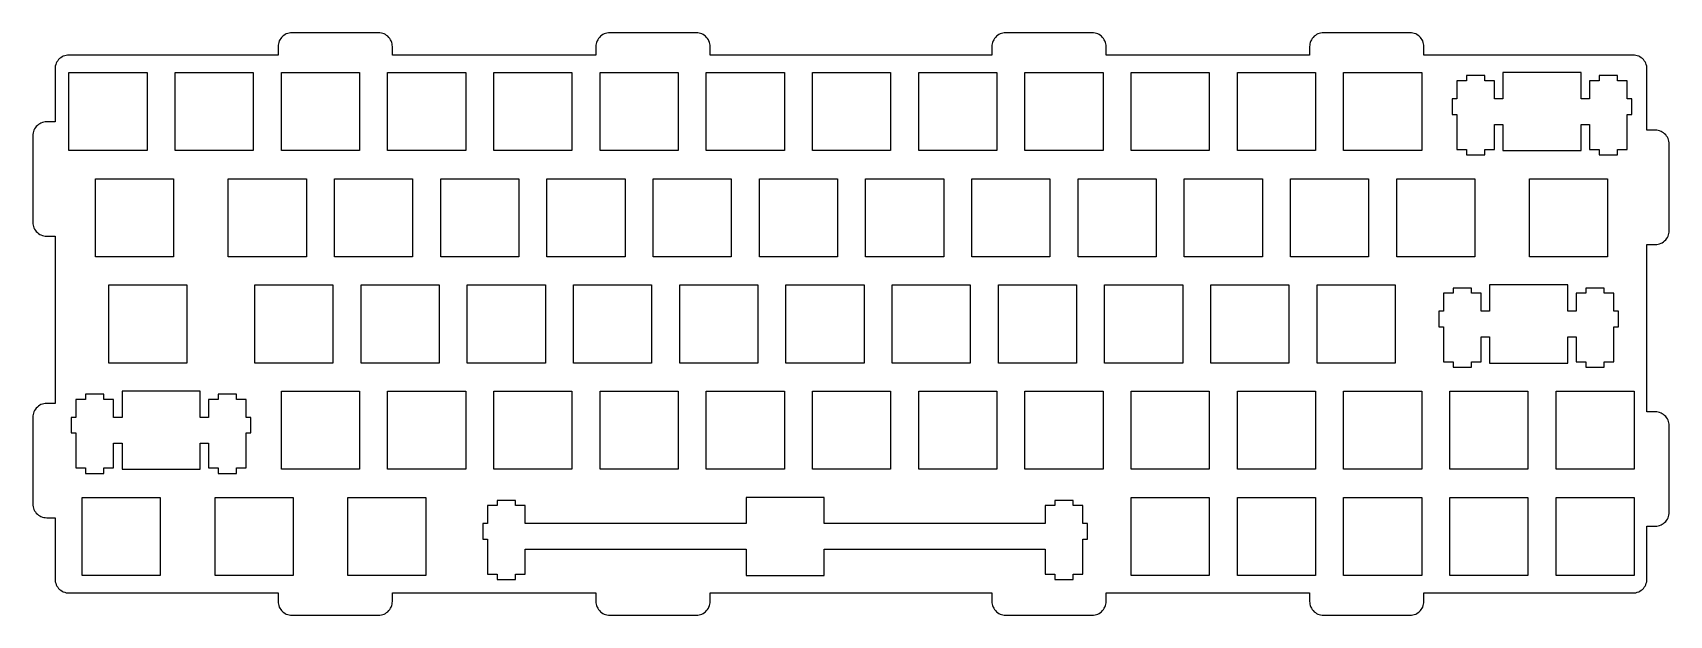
# Model space of a CAD drawing. Header units: millimetres. Extents: x 2312 to 2605, y 2234 to 2338.
import ezdxf

# ---------------------------------------------------------------- set-up
doc = ezdxf.new("R2010")
doc.units = ezdxf.units.MM

msp = doc.modelspace()

# ---------------------------------------------------------------- linework, layer by layer
for p, q in [((2355.86, 2336.51), (2355.82, 2336.25)), ((2355.93, 2336.76), (2355.86, 2336.51)), ((2356.03, 2337.01), (2355.93, 2336.76)), ((2356.15, 2337.24), (2356.03, 2337.01)), ((2356.29, 2337.46), (2356.15, 2337.24)), ((2356.45, 2337.66), (2356.29, 2337.46)), ((2356.64, 2337.85), (2356.45, 2337.66)), ((2356.84, 2338.01), (2356.64, 2337.85)), ((2357.06, 2338.15), (2356.84, 2338.01)), ((2357.29, 2338.27), (2357.06, 2338.15)), ((2357.54, 2338.37), (2357.29, 2338.27)), ((2357.79, 2338.43), (2357.54, 2338.37)), ((2358.05, 2338.48), (2357.79, 2338.43)), ((2358.31, 2338.49), (2358.05, 2338.48)), ((2373.81, 2338.49), (2358.31, 2338.49)), ((2374.07, 2338.48), (2373.81, 2338.49)), ((2374.33, 2338.43), (2374.07, 2338.48)), ((2374.58, 2338.37), (2374.33, 2338.43)), ((2374.83, 2338.27), (2374.58, 2338.37)), ((2375.06, 2338.15), (2374.83, 2338.27)), ((2375.28, 2338.01), (2375.06, 2338.15)), ((2375.48, 2337.85), (2375.28, 2338.01)), ((2375.67, 2337.66), (2375.48, 2337.85)), ((2375.83, 2337.46), (2375.67, 2337.66)), ((2375.98, 2337.24), (2375.83, 2337.46)), ((2376.09, 2337.01), (2375.98, 2337.24)), ((2376.19, 2336.76), (2376.09, 2337.01)), ((2376.26, 2336.51), (2376.19, 2336.76)), ((2376.3, 2336.25), (2376.26, 2336.51)), ((2412.86, 2336.51), (2412.82, 2336.25)), ((2412.93, 2336.76), (2412.86, 2336.51)), ((2413.03, 2337.01), (2412.93, 2336.76)), ((2413.15, 2337.24), (2413.03, 2337.01)), ((2413.29, 2337.46), (2413.15, 2337.24)), ((2413.45, 2337.66), (2413.29, 2337.46)), ((2413.64, 2337.85), (2413.45, 2337.66)), ((2413.84, 2338.01), (2413.64, 2337.85)), ((2414.06, 2338.15), (2413.84, 2338.01)), ((2414.29, 2338.27), (2414.06, 2338.15)), ((2414.54, 2338.37), (2414.29, 2338.27)), ((2414.79, 2338.43), (2414.54, 2338.37)), ((2415.05, 2338.48), (2414.79, 2338.43)), ((2415.31, 2338.49), (2415.05, 2338.48)), ((2430.81, 2338.49), (2415.31, 2338.49)), ((2431.07, 2338.48), (2430.81, 2338.49)), ((2431.33, 2338.43), (2431.07, 2338.48)), ((2431.58, 2338.37), (2431.33, 2338.43)), ((2431.83, 2338.27), (2431.58, 2338.37)), ((2432.06, 2338.15), (2431.83, 2338.27)), ((2432.28, 2338.01), (2432.06, 2338.15)), ((2432.48, 2337.85), (2432.28, 2338.01)), ((2432.67, 2337.66), (2432.48, 2337.85)), ((2432.83, 2337.46), (2432.67, 2337.66)), ((2432.98, 2337.24), (2432.83, 2337.46)), ((2433.09, 2337.01), (2432.98, 2337.24)), ((2433.19, 2336.76), (2433.09, 2337.01)), ((2433.26, 2336.51), (2433.19, 2336.76)), ((2433.3, 2336.25), (2433.26, 2336.51)), ((2483.86, 2336.51), (2483.82, 2336.25)), ((2483.93, 2336.76), (2483.86, 2336.51)), ((2484.03, 2337.01), (2483.93, 2336.76)), ((2484.15, 2337.24), (2484.03, 2337.01)), ((2484.29, 2337.46), (2484.15, 2337.24)), ((2484.45, 2337.66), (2484.29, 2337.46)), ((2484.64, 2337.85), (2484.45, 2337.66)), ((2484.84, 2338.01), (2484.64, 2337.85)), ((2485.06, 2338.15), (2484.84, 2338.01)), ((2485.29, 2338.27), (2485.06, 2338.15)), ((2485.54, 2338.37), (2485.29, 2338.27)), ((2485.79, 2338.43), (2485.54, 2338.37)), ((2486.05, 2338.48), (2485.79, 2338.43)), ((2486.31, 2338.49), (2486.05, 2338.48)), ((2501.81, 2338.49), (2486.31, 2338.49)), ((2502.07, 2338.48), (2501.81, 2338.49)), ((2502.33, 2338.43), (2502.07, 2338.48)), ((2502.58, 2338.37), (2502.33, 2338.43)), ((2502.83, 2338.27), (2502.58, 2338.37)), ((2503.06, 2338.15), (2502.83, 2338.27)), ((2503.28, 2338.01), (2503.06, 2338.15)), ((2503.48, 2337.85), (2503.28, 2338.01)), ((2503.67, 2337.66), (2503.48, 2337.85)), ((2503.83, 2337.46), (2503.67, 2337.66)), ((2503.98, 2337.24), (2503.83, 2337.46)), ((2504.09, 2337.01), (2503.98, 2337.24)), ((2504.19, 2336.76), (2504.09, 2337.01)), ((2504.26, 2336.51), (2504.19, 2336.76)), ((2504.3, 2336.25), (2504.26, 2336.51)), ((2540.86, 2336.51), (2540.82, 2336.25)), ((2540.93, 2336.76), (2540.86, 2336.51)), ((2541.03, 2337.01), (2540.93, 2336.76)), ((2541.15, 2337.24), (2541.03, 2337.01)), ((2541.29, 2337.46), (2541.15, 2337.24)), ((2541.45, 2337.66), (2541.29, 2337.46)), ((2541.64, 2337.85), (2541.45, 2337.66)), ((2541.84, 2338.01), (2541.64, 2337.85)), ((2542.06, 2338.15), (2541.84, 2338.01)), ((2542.29, 2338.27), (2542.06, 2338.15)), ((2542.54, 2338.37), (2542.29, 2338.27)), ((2542.79, 2338.43), (2542.54, 2338.37)), ((2543.05, 2338.48), (2542.79, 2338.43)), ((2543.31, 2338.49), (2543.05, 2338.48)), ((2558.81, 2338.49), (2543.31, 2338.49)), ((2559.07, 2338.48), (2558.81, 2338.49)), ((2559.33, 2338.43), (2559.07, 2338.48)), ((2559.58, 2338.37), (2559.33, 2338.43)), ((2559.83, 2338.27), (2559.58, 2338.37)), ((2560.06, 2338.15), (2559.83, 2338.27)), ((2560.28, 2338.01), (2560.06, 2338.15)), ((2560.48, 2337.85), (2560.28, 2338.01)), ((2560.67, 2337.66), (2560.48, 2337.85)), ((2560.83, 2337.46), (2560.67, 2337.66)), ((2560.98, 2337.24), (2560.83, 2337.46)), ((2561.09, 2337.01), (2560.98, 2337.24)), ((2561.19, 2336.76), (2561.09, 2337.01)), ((2561.26, 2336.51), (2561.19, 2336.76)), ((2561.3, 2336.25), (2561.26, 2336.51)), ((2316.29, 2333.46), (2316.15, 2333.24)), ((2316.45, 2333.66), (2316.29, 2333.46)), ((2316.64, 2333.85), (2316.45, 2333.66)), ((2316.84, 2334.01), (2316.64, 2333.85)), ((2317.06, 2334.15), (2316.84, 2334.01)), ((2317.29, 2334.27), (2317.06, 2334.15)), ((2317.54, 2334.37), (2317.29, 2334.27)), ((2317.79, 2334.43), (2317.54, 2334.37)), ((2318.05, 2334.48), (2317.79, 2334.43)), ((2318.31, 2334.49), (2318.05, 2334.48)), ((2355.81, 2334.49), (2318.31, 2334.49)), ((2355.82, 2336.25), (2355.81, 2335.99)), ((2355.81, 2335.99), (2355.81, 2334.49)), ((2376.31, 2335.99), (2376.3, 2336.25)), ((2376.31, 2334.49), (2376.31, 2335.99)), ((2412.81, 2334.49), (2376.31, 2334.49)), ((2412.82, 2336.25), (2412.81, 2335.99)), ((2412.81, 2335.99), (2412.81, 2334.49)), ((2433.31, 2335.99), (2433.3, 2336.25)), ((2433.31, 2334.49), (2433.31, 2335.99)), ((2433.31, 2334.55), (2483.81, 2334.55)), ((2483.82, 2336.25), (2483.81, 2335.99)), ((2483.81, 2335.99), (2483.81, 2334.49)), ((2504.31, 2335.99), (2504.3, 2336.25)), ((2504.31, 2334.49), (2504.31, 2335.99)), ((2540.81, 2334.49), (2504.31, 2334.49)), ((2540.82, 2336.25), (2540.81, 2335.99)), ((2540.81, 2335.99), (2540.81, 2334.49)), ((2561.31, 2335.99), (2561.3, 2336.25)), ((2561.31, 2334.49), (2561.31, 2335.99)), ((2598.81, 2334.49), (2561.31, 2334.49)), ((2599.07, 2334.48), (2598.81, 2334.49)), ((2599.33, 2334.43), (2599.07, 2334.48)), ((2599.58, 2334.37), (2599.33, 2334.43)), ((2599.83, 2334.27), (2599.58, 2334.37)), ((2600.06, 2334.15), (2599.83, 2334.27)), ((2600.28, 2334.01), (2600.06, 2334.15)), ((2600.48, 2333.85), (2600.28, 2334.01)), ((2600.67, 2333.66), (2600.48, 2333.85)), ((2600.83, 2333.46), (2600.67, 2333.66)), ((2600.98, 2333.24), (2600.83, 2333.46)), ((2315.82, 2332.25), (2315.81, 2331.99)), ((2315.81, 2331.99), (2315.81, 2322.49)), ((2315.86, 2332.51), (2315.82, 2332.25)), ((2315.93, 2332.76), (2315.86, 2332.51)), ((2316.03, 2333.01), (2315.93, 2332.76)), ((2316.15, 2333.24), (2316.03, 2333.01)), ((2601.09, 2333.01), (2600.98, 2333.24)), ((2601.19, 2332.76), (2601.09, 2333.01)), ((2601.26, 2332.51), (2601.19, 2332.76)), ((2601.3, 2332.25), (2601.26, 2332.51)), ((2601.31, 2331.99), (2601.3, 2332.25)), ((2601.31, 2320.99), (2601.31, 2331.99)), ((2312.45, 2321.66), (2312.29, 2321.46)), ((2312.64, 2321.85), (2312.45, 2321.66)), ((2312.84, 2322.01), (2312.64, 2321.85)), ((2313.06, 2322.15), (2312.84, 2322.01)), ((2313.29, 2322.27), (2313.06, 2322.15)), ((2313.54, 2322.37), (2313.29, 2322.27)), ((2313.79, 2322.43), (2313.54, 2322.37)), ((2314.05, 2322.48), (2313.79, 2322.43)), ((2314.31, 2322.49), (2314.05, 2322.48)), ((2315.81, 2322.49), (2314.31, 2322.49)), ((2311.82, 2320.25), (2311.81, 2319.99)), ((2311.81, 2319.99), (2311.81, 2304.49)), ((2311.86, 2320.51), (2311.82, 2320.25)), ((2311.93, 2320.76), (2311.86, 2320.51)), ((2312.03, 2321.01), (2311.93, 2320.76)), ((2312.15, 2321.24), (2312.03, 2321.01)), ((2312.29, 2321.46), (2312.15, 2321.24)), ((2602.81, 2320.99), (2601.31, 2320.99)), ((2603.07, 2320.98), (2602.81, 2320.99)), ((2603.33, 2320.93), (2603.07, 2320.98)), ((2603.58, 2320.87), (2603.33, 2320.93)), ((2603.83, 2320.77), (2603.58, 2320.87)), ((2604.06, 2320.65), (2603.83, 2320.77)), ((2604.28, 2320.51), (2604.06, 2320.65)), ((2604.48, 2320.35), (2604.28, 2320.51)), ((2604.67, 2320.16), (2604.48, 2320.35)), ((2604.83, 2319.96), (2604.67, 2320.16)), ((2604.98, 2319.74), (2604.83, 2319.96)), ((2605.09, 2319.51), (2604.98, 2319.74)), ((2605.19, 2319.26), (2605.09, 2319.51)), ((2605.26, 2319.01), (2605.19, 2319.26)), ((2605.3, 2318.75), (2605.26, 2319.01)), ((2605.31, 2318.49), (2605.3, 2318.75)), ((2605.31, 2302.99), (2605.31, 2318.49)), ((2311.81, 2304.49), (2311.82, 2304.23)), ((2311.82, 2304.23), (2311.86, 2303.97)), ((2311.86, 2303.97), (2311.93, 2303.72)), ((2311.93, 2303.72), (2312.03, 2303.47)), ((2312.03, 2303.47), (2312.15, 2303.24)), ((2312.15, 2303.24), (2312.29, 2303.02)), ((2312.29, 2303.02), (2312.45, 2302.82)), ((2312.45, 2302.82), (2312.64, 2302.63)), ((2312.64, 2302.63), (2312.84, 2302.47)), ((2312.84, 2302.47), (2313.06, 2302.32)), ((2313.06, 2302.32), (2313.29, 2302.21)), ((2313.29, 2302.21), (2313.54, 2302.11)), ((2313.54, 2302.11), (2313.79, 2302.04)), ((2313.79, 2302.04), (2314.05, 2302)), ((2314.05, 2302), (2314.31, 2301.99)), ((2314.31, 2301.99), (2315.81, 2301.99)), ((2315.81, 2301.99), (2315.81, 2271.99)), ((2604.28, 2300.97), (2604.48, 2301.13)), ((2604.48, 2301.13), (2604.67, 2301.32)), ((2604.67, 2301.32), (2604.83, 2301.52)), ((2604.83, 2301.52), (2604.98, 2301.74)), ((2604.98, 2301.74), (2605.09, 2301.97)), ((2605.09, 2301.97), (2605.19, 2302.22)), ((2605.19, 2302.22), (2605.26, 2302.47)), ((2605.26, 2302.47), (2605.3, 2302.73)), ((2605.3, 2302.73), (2605.31, 2302.99)), ((2601.31, 2270.49), (2601.31, 2300.49)), ((2601.31, 2300.49), (2602.81, 2300.49)), ((2602.81, 2300.49), (2603.07, 2300.5)), ((2603.07, 2300.5), (2603.33, 2300.54)), ((2603.33, 2300.54), (2603.58, 2300.61)), ((2603.58, 2300.61), (2603.83, 2300.71)), ((2603.83, 2300.71), (2604.06, 2300.82)), ((2604.06, 2300.82), (2604.28, 2300.97)), ((2313.29, 2271.77), (2313.06, 2271.65)), ((2313.54, 2271.87), (2313.29, 2271.77)), ((2313.79, 2271.93), (2313.54, 2271.87)), ((2314.05, 2271.98), (2313.79, 2271.93)), ((2314.31, 2271.99), (2314.05, 2271.98)), ((2315.81, 2271.99), (2314.31, 2271.99)), ((2311.82, 2269.75), (2311.81, 2269.49)), ((2311.81, 2269.49), (2311.81, 2253.99)), ((2311.86, 2270.01), (2311.82, 2269.75)), ((2311.93, 2270.26), (2311.86, 2270.01)), ((2312.03, 2270.51), (2311.93, 2270.26)), ((2312.15, 2270.74), (2312.03, 2270.51)), ((2312.29, 2270.96), (2312.15, 2270.74)), ((2312.45, 2271.16), (2312.29, 2270.96)), ((2312.64, 2271.35), (2312.45, 2271.16)), ((2312.84, 2271.51), (2312.64, 2271.35)), ((2313.06, 2271.65), (2312.84, 2271.51)), ((2602.81, 2270.49), (2601.31, 2270.49)), ((2603.07, 2270.48), (2602.81, 2270.49)), ((2603.33, 2270.43), (2603.07, 2270.48)), ((2603.58, 2270.37), (2603.33, 2270.43)), ((2603.83, 2270.27), (2603.58, 2270.37)), ((2604.06, 2270.15), (2603.83, 2270.27)), ((2604.28, 2270.01), (2604.06, 2270.15)), ((2604.48, 2269.85), (2604.28, 2270.01)), ((2604.67, 2269.66), (2604.48, 2269.85)), ((2604.83, 2269.46), (2604.67, 2269.66)), ((2604.98, 2269.24), (2604.83, 2269.46)), ((2605.09, 2269.01), (2604.98, 2269.24)), ((2605.19, 2268.76), (2605.09, 2269.01)), ((2605.26, 2268.51), (2605.19, 2268.76)), ((2605.3, 2268.25), (2605.26, 2268.51)), ((2605.31, 2267.99), (2605.3, 2268.25)), ((2605.31, 2252.49), (2605.31, 2267.99)), ((2311.81, 2253.99), (2311.82, 2253.73)), ((2311.82, 2253.73), (2311.86, 2253.47)), ((2311.86, 2253.47), (2311.93, 2253.22)), ((2311.93, 2253.22), (2312.03, 2252.97)), ((2312.03, 2252.97), (2312.15, 2252.74)), ((2312.15, 2252.74), (2312.29, 2252.52)), ((2312.29, 2252.52), (2312.45, 2252.32)), ((2312.45, 2252.32), (2312.64, 2252.13)), ((2312.64, 2252.13), (2312.84, 2251.97)), ((2312.84, 2251.97), (2313.06, 2251.82)), ((2313.06, 2251.82), (2313.29, 2251.71)), ((2313.29, 2251.71), (2313.54, 2251.61)), ((2313.54, 2251.61), (2313.79, 2251.54)), ((2313.79, 2251.54), (2314.05, 2251.5)), ((2314.05, 2251.5), (2314.31, 2251.49)), ((2314.31, 2251.49), (2315.81, 2251.49)), ((2315.81, 2251.49), (2315.81, 2240.49)), ((2604.83, 2251.02), (2604.98, 2251.24)), ((2604.98, 2251.24), (2605.09, 2251.47)), ((2605.09, 2251.47), (2605.19, 2251.72)), ((2605.19, 2251.72), (2605.26, 2251.97)), ((2605.26, 2251.97), (2605.3, 2252.23)), ((2605.3, 2252.23), (2605.31, 2252.49)), ((2601.31, 2240.49), (2601.31, 2249.99)), ((2601.31, 2249.99), (2602.81, 2249.99)), ((2602.81, 2249.99), (2603.07, 2250)), ((2603.07, 2250), (2603.33, 2250.04)), ((2603.33, 2250.04), (2603.58, 2250.11)), ((2603.58, 2250.11), (2603.83, 2250.21)), ((2603.83, 2250.21), (2604.06, 2250.32)), ((2604.06, 2250.32), (2604.28, 2250.47)), ((2604.28, 2250.47), (2604.48, 2250.63)), ((2604.48, 2250.63), (2604.67, 2250.82)), ((2604.67, 2250.82), (2604.83, 2251.02)), ((2315.81, 2240.49), (2315.82, 2240.23)), ((2315.82, 2240.23), (2315.86, 2239.97)), ((2315.86, 2239.97), (2315.93, 2239.72)), ((2315.93, 2239.72), (2316.03, 2239.47)), ((2316.03, 2239.47), (2316.15, 2239.24)), ((2600.98, 2239.24), (2601.09, 2239.47)), ((2601.09, 2239.47), (2601.19, 2239.72)), ((2601.19, 2239.72), (2601.26, 2239.97)), ((2601.26, 2239.97), (2601.3, 2240.23)), ((2601.3, 2240.23), (2601.31, 2240.49)), ((2316.15, 2239.24), (2316.29, 2239.02)), ((2316.29, 2239.02), (2316.45, 2238.82)), ((2316.45, 2238.82), (2316.64, 2238.63)), ((2316.64, 2238.63), (2316.84, 2238.47)), ((2316.84, 2238.47), (2317.06, 2238.32)), ((2317.06, 2238.32), (2317.29, 2238.21)), ((2317.29, 2238.21), (2317.54, 2238.11)), ((2317.54, 2238.11), (2317.79, 2238.04)), ((2317.79, 2238.04), (2318.05, 2238)), ((2318.05, 2238), (2318.31, 2237.99)), ((2318.31, 2237.99), (2355.81, 2237.99)), ((2355.81, 2237.99), (2355.81, 2236.49)), ((2355.81, 2236.49), (2355.82, 2236.23)), ((2376.3, 2236.23), (2376.31, 2236.49)), ((2376.31, 2237.99), (2412.81, 2237.99)), ((2376.31, 2236.49), (2376.31, 2237.99)), ((2412.81, 2237.99), (2412.81, 2236.49)), ((2412.81, 2236.49), (2412.82, 2236.23)), ((2433.3, 2236.23), (2433.31, 2236.49)), ((2433.31, 2237.99), (2483.81, 2237.99)), ((2433.31, 2236.49), (2433.31, 2237.99)), ((2483.81, 2237.99), (2483.81, 2236.49)), ((2483.81, 2236.49), (2483.82, 2236.23)), ((2504.3, 2236.23), (2504.31, 2236.49)), ((2504.31, 2237.99), (2540.81, 2237.99)), ((2504.31, 2236.49), (2504.31, 2237.99)), ((2540.81, 2237.99), (2540.81, 2236.49)), ((2540.81, 2236.49), (2540.82, 2236.23)), ((2561.3, 2236.23), (2561.31, 2236.49)), ((2561.31, 2237.99), (2598.81, 2237.99)), ((2561.31, 2236.49), (2561.31, 2237.99)), ((2598.81, 2237.99), (2599.07, 2238)), ((2599.07, 2238), (2599.33, 2238.04)), ((2599.33, 2238.04), (2599.58, 2238.11)), ((2599.58, 2238.11), (2599.83, 2238.21)), ((2599.83, 2238.21), (2600.06, 2238.32)), ((2600.06, 2238.32), (2600.28, 2238.47)), ((2600.28, 2238.47), (2600.48, 2238.63)), ((2600.48, 2238.63), (2600.67, 2238.82)), ((2600.67, 2238.82), (2600.83, 2239.02)), ((2600.83, 2239.02), (2600.98, 2239.24)), ((2355.82, 2236.23), (2355.86, 2235.97)), ((2355.86, 2235.97), (2355.93, 2235.72)), ((2355.93, 2235.72), (2356.03, 2235.47)), ((2356.03, 2235.47), (2356.15, 2235.24)), ((2356.15, 2235.24), (2356.29, 2235.02)), ((2356.29, 2235.02), (2356.45, 2234.82)), ((2356.45, 2234.82), (2356.64, 2234.63)), ((2356.64, 2234.63), (2356.84, 2234.47)), ((2356.84, 2234.47), (2357.06, 2234.32)), ((2357.06, 2234.32), (2357.29, 2234.21)), ((2357.29, 2234.21), (2357.54, 2234.11)), ((2357.54, 2234.11), (2357.79, 2234.04)), ((2357.79, 2234.04), (2358.05, 2234)), ((2358.05, 2234), (2358.31, 2233.99)), ((2358.31, 2233.99), (2373.81, 2233.99)), ((2373.81, 2233.99), (2374.07, 2234)), ((2374.07, 2234), (2374.33, 2234.04)), ((2374.33, 2234.04), (2374.58, 2234.11)), ((2374.58, 2234.11), (2374.83, 2234.21)), ((2374.83, 2234.21), (2375.06, 2234.32)), ((2375.06, 2234.32), (2375.28, 2234.47)), ((2375.28, 2234.47), (2375.48, 2234.63)), ((2375.48, 2234.63), (2375.67, 2234.82)), ((2375.67, 2234.82), (2375.83, 2235.02)), ((2375.83, 2235.02), (2375.98, 2235.24)), ((2375.98, 2235.24), (2376.09, 2235.47)), ((2376.09, 2235.47), (2376.19, 2235.72)), ((2376.19, 2235.72), (2376.26, 2235.97)), ((2376.26, 2235.97), (2376.3, 2236.23)), ((2412.82, 2236.23), (2412.86, 2235.97)), ((2412.86, 2235.97), (2412.93, 2235.72)), ((2412.93, 2235.72), (2413.03, 2235.47)), ((2413.03, 2235.47), (2413.15, 2235.24)), ((2413.15, 2235.24), (2413.29, 2235.02)), ((2413.29, 2235.02), (2413.45, 2234.82)), ((2413.45, 2234.82), (2413.64, 2234.63)), ((2413.64, 2234.63), (2413.84, 2234.47)), ((2413.84, 2234.47), (2414.06, 2234.32)), ((2414.06, 2234.32), (2414.29, 2234.21)), ((2414.29, 2234.21), (2414.54, 2234.11)), ((2414.54, 2234.11), (2414.79, 2234.04)), ((2414.79, 2234.04), (2415.05, 2234)), ((2415.05, 2234), (2415.31, 2233.99)), ((2415.31, 2233.99), (2430.81, 2233.99)), ((2430.81, 2233.99), (2431.07, 2234)), ((2431.07, 2234), (2431.33, 2234.04)), ((2431.33, 2234.04), (2431.58, 2234.11)), ((2431.58, 2234.11), (2431.83, 2234.21)), ((2431.83, 2234.21), (2432.06, 2234.32)), ((2432.06, 2234.32), (2432.28, 2234.47)), ((2432.28, 2234.47), (2432.48, 2234.63)), ((2432.48, 2234.63), (2432.67, 2234.82)), ((2432.67, 2234.82), (2432.83, 2235.02)), ((2432.83, 2235.02), (2432.98, 2235.24)), ((2432.98, 2235.24), (2433.09, 2235.47)), ((2433.09, 2235.47), (2433.19, 2235.72)), ((2433.19, 2235.72), (2433.26, 2235.97)), ((2433.26, 2235.97), (2433.3, 2236.23)), ((2483.82, 2236.23), (2483.86, 2235.97)), ((2483.86, 2235.97), (2483.93, 2235.72)), ((2483.93, 2235.72), (2484.03, 2235.47)), ((2484.03, 2235.47), (2484.15, 2235.24)), ((2484.15, 2235.24), (2484.29, 2235.02)), ((2484.29, 2235.02), (2484.45, 2234.82)), ((2484.45, 2234.82), (2484.64, 2234.63)), ((2484.64, 2234.63), (2484.84, 2234.47)), ((2484.84, 2234.47), (2485.06, 2234.32)), ((2485.06, 2234.32), (2485.29, 2234.21)), ((2485.29, 2234.21), (2485.54, 2234.11)), ((2485.54, 2234.11), (2485.79, 2234.04)), ((2485.79, 2234.04), (2486.05, 2234)), ((2486.05, 2234), (2486.31, 2233.99)), ((2486.31, 2233.99), (2501.81, 2233.99)), ((2501.81, 2233.99), (2502.07, 2234)), ((2502.07, 2234), (2502.33, 2234.04)), ((2502.33, 2234.04), (2502.58, 2234.11)), ((2502.58, 2234.11), (2502.83, 2234.21)), ((2502.83, 2234.21), (2503.06, 2234.32)), ((2503.06, 2234.32), (2503.28, 2234.47)), ((2503.28, 2234.47), (2503.48, 2234.63)), ((2503.48, 2234.63), (2503.67, 2234.82)), ((2503.67, 2234.82), (2503.83, 2235.02)), ((2503.83, 2235.02), (2503.98, 2235.24)), ((2503.98, 2235.24), (2504.09, 2235.47)), ((2504.09, 2235.47), (2504.19, 2235.72)), ((2504.19, 2235.72), (2504.26, 2235.97)), ((2504.26, 2235.97), (2504.3, 2236.23)), ((2540.82, 2236.23), (2540.86, 2235.97)), ((2540.86, 2235.97), (2540.93, 2235.72)), ((2540.93, 2235.72), (2541.03, 2235.47)), ((2541.03, 2235.47), (2541.15, 2235.24)), ((2541.15, 2235.24), (2541.29, 2235.02)), ((2541.29, 2235.02), (2541.45, 2234.82)), ((2541.45, 2234.82), (2541.64, 2234.63)), ((2541.64, 2234.63), (2541.84, 2234.47)), ((2541.84, 2234.47), (2542.06, 2234.32)), ((2542.06, 2234.32), (2542.29, 2234.21)), ((2542.29, 2234.21), (2542.54, 2234.11)), ((2542.54, 2234.11), (2542.79, 2234.04)), ((2542.79, 2234.04), (2543.05, 2234)), ((2543.05, 2234), (2543.31, 2233.99)), ((2543.31, 2233.99), (2558.81, 2233.99)), ((2558.81, 2233.99), (2559.07, 2234)), ((2559.07, 2234), (2559.33, 2234.04)), ((2559.33, 2234.04), (2559.58, 2234.11)), ((2559.58, 2234.11), (2559.83, 2234.21)), ((2559.83, 2234.21), (2560.06, 2234.32)), ((2560.06, 2234.32), (2560.28, 2234.47)), ((2560.28, 2234.47), (2560.48, 2234.63)), ((2560.48, 2234.63), (2560.67, 2234.82)), ((2560.67, 2234.82), (2560.83, 2235.02)), ((2560.83, 2235.02), (2560.98, 2235.24)), ((2560.98, 2235.24), (2561.09, 2235.47)), ((2561.09, 2235.47), (2561.19, 2235.72)), ((2561.19, 2235.72), (2561.26, 2235.97)), ((2561.26, 2235.97), (2561.3, 2236.23))]:
    msp.add_line(p, q)
at = {"color": 0}
for p, q in [((2318.31, 2331.34), (2332.31, 2331.34)), ((2318.31, 2317.34), (2318.31, 2331.34)), ((2332.31, 2331.34), (2332.31, 2317.34)), ((2337.36, 2331.34), (2351.36, 2331.34)), ((2337.36, 2317.34), (2337.36, 2331.34)), ((2351.36, 2331.34), (2351.36, 2317.34)), ((2356.41, 2331.34), (2370.41, 2331.34)), ((2356.41, 2317.34), (2356.41, 2331.34)), ((2370.41, 2331.34), (2370.41, 2317.34)), ((2375.46, 2331.34), (2389.46, 2331.34)), ((2375.46, 2317.34), (2375.46, 2331.34)), ((2389.46, 2331.34), (2389.46, 2317.34)), ((2394.51, 2331.34), (2408.51, 2331.34)), ((2394.51, 2317.34), (2394.51, 2331.34)), ((2408.51, 2331.34), (2408.51, 2317.34)), ((2413.56, 2331.34), (2427.56, 2331.34)), ((2413.56, 2317.34), (2413.56, 2331.34)), ((2427.56, 2331.34), (2427.56, 2317.34)), ((2432.61, 2331.34), (2446.61, 2331.34)), ((2432.61, 2317.34), (2432.61, 2331.34)), ((2446.61, 2331.34), (2446.61, 2317.34)), ((2451.66, 2331.34), (2465.66, 2331.34)), ((2451.66, 2317.34), (2451.66, 2331.34)), ((2465.66, 2331.34), (2465.66, 2317.34)), ((2470.71, 2331.34), (2484.71, 2331.34)), ((2470.71, 2317.34), (2470.71, 2331.34)), ((2484.71, 2331.34), (2484.71, 2317.34)), ((2489.76, 2331.34), (2503.76, 2331.34)), ((2489.76, 2317.34), (2489.76, 2331.34)), ((2503.76, 2331.34), (2503.76, 2317.34)), ((2508.81, 2331.34), (2522.81, 2331.34)), ((2508.81, 2317.34), (2508.81, 2331.34)), ((2522.81, 2331.34), (2522.81, 2317.34)), ((2527.86, 2331.34), (2541.86, 2331.34)), ((2527.86, 2317.34), (2527.86, 2331.34)), ((2541.86, 2331.34), (2541.86, 2317.34)), ((2546.91, 2331.34), (2560.91, 2331.34)), ((2546.91, 2317.34), (2546.91, 2331.34)), ((2560.91, 2331.34), (2560.91, 2317.34)), ((2572.23, 2330.79), (2568.93, 2330.79)), ((2568.93, 2330.79), (2568.93, 2329.87)), ((2572.23, 2329.87), (2572.23, 2330.79)), ((2575.49, 2331.34), (2575.49, 2326.64)), ((2589.48, 2331.34), (2575.49, 2331.34)), ((2589.48, 2326.64), (2589.48, 2331.34)), ((2596.03, 2330.79), (2592.74, 2330.79)), ((2592.74, 2330.79), (2592.74, 2329.87)), ((2596.03, 2329.87), (2596.03, 2330.79)), ((2568.93, 2329.87), (2567.21, 2329.87)), ((2567.21, 2329.87), (2567.21, 2326.64)), ((2573.96, 2329.87), (2572.23, 2329.87)), ((2573.96, 2326.64), (2573.96, 2329.87)), ((2592.74, 2329.87), (2591.01, 2329.87)), ((2591.01, 2329.87), (2591.01, 2326.64)), ((2597.76, 2329.87), (2596.03, 2329.87)), ((2597.76, 2326.64), (2597.76, 2329.87)), ((2567.21, 2326.64), (2566.38, 2326.64)), ((2566.38, 2326.64), (2566.38, 2323.84)), ((2575.49, 2326.64), (2573.96, 2326.64)), ((2591.01, 2326.64), (2589.48, 2326.64)), ((2598.59, 2326.64), (2597.76, 2326.64)), ((2598.59, 2323.84), (2598.59, 2326.64)), ((2566.38, 2323.84), (2567.21, 2323.84)), ((2567.21, 2323.84), (2567.21, 2317.57)), ((2573.96, 2317.57), (2573.96, 2322.04)), ((2573.96, 2322.04), (2575.49, 2322.04)), ((2575.49, 2322.04), (2575.49, 2317.34)), ((2589.48, 2317.34), (2589.48, 2322.04)), ((2589.48, 2322.04), (2591.01, 2322.04)), ((2591.01, 2322.04), (2591.01, 2317.57)), ((2597.76, 2317.57), (2597.76, 2323.84)), ((2597.76, 2323.84), (2598.59, 2323.84)), ((2332.31, 2317.34), (2318.31, 2317.34)), ((2351.36, 2317.34), (2337.36, 2317.34)), ((2370.41, 2317.34), (2356.41, 2317.34)), ((2389.46, 2317.34), (2375.46, 2317.34)), ((2408.51, 2317.34), (2394.51, 2317.34)), ((2427.56, 2317.34), (2413.56, 2317.34)), ((2446.61, 2317.34), (2432.61, 2317.34)), ((2465.66, 2317.34), (2451.66, 2317.34)), ((2484.71, 2317.34), (2470.71, 2317.34)), ((2503.76, 2317.34), (2489.76, 2317.34)), ((2522.81, 2317.34), (2508.81, 2317.34)), ((2541.86, 2317.34), (2527.86, 2317.34)), ((2560.91, 2317.34), (2546.91, 2317.34)), ((2567.21, 2317.57), (2568.93, 2317.57)), ((2568.93, 2317.57), (2568.93, 2316.59)), ((2568.93, 2316.59), (2572.23, 2316.59)), ((2572.23, 2316.59), (2572.23, 2317.57)), ((2572.23, 2317.57), (2573.96, 2317.57)), ((2575.49, 2317.34), (2589.48, 2317.34)), ((2591.01, 2317.57), (2592.74, 2317.57)), ((2592.74, 2317.57), (2592.74, 2316.59)), ((2592.74, 2316.59), (2596.03, 2316.59)), ((2596.03, 2316.59), (2596.03, 2317.57)), ((2596.03, 2317.57), (2597.76, 2317.57)), ((2323.07, 2312.29), (2337.07, 2312.29)), ((2323.07, 2298.29), (2323.07, 2312.29)), ((2337.07, 2312.29), (2337.07, 2298.29)), ((2346.89, 2312.29), (2360.88, 2312.29)), ((2346.89, 2298.29), (2346.89, 2312.29)), ((2360.88, 2312.29), (2360.88, 2298.29)), ((2365.94, 2312.29), (2379.93, 2312.29)), ((2365.94, 2298.29), (2365.94, 2312.29)), ((2379.93, 2312.29), (2379.93, 2298.29)), ((2384.99, 2312.29), (2398.98, 2312.29)), ((2384.99, 2298.29), (2384.99, 2312.29)), ((2398.98, 2312.29), (2398.98, 2298.29)), ((2404.04, 2312.29), (2418.03, 2312.29)), ((2404.04, 2298.29), (2404.04, 2312.29)), ((2418.03, 2312.29), (2418.03, 2298.29)), ((2423.09, 2312.29), (2437.08, 2312.29)), ((2423.09, 2298.29), (2423.09, 2312.29)), ((2437.08, 2312.29), (2437.08, 2298.29)), ((2442.14, 2312.29), (2456.13, 2312.29)), ((2442.14, 2298.29), (2442.14, 2312.29)), ((2456.13, 2312.29), (2456.13, 2298.29)), ((2461.19, 2312.29), (2475.18, 2312.29)), ((2461.19, 2298.29), (2461.19, 2312.29)), ((2475.18, 2312.29), (2475.18, 2298.29)), ((2480.24, 2312.29), (2494.23, 2312.29)), ((2480.24, 2298.29), (2480.24, 2312.29)), ((2494.23, 2312.29), (2494.23, 2298.29)), ((2499.29, 2312.29), (2513.28, 2312.29)), ((2499.29, 2298.29), (2499.29, 2312.29)), ((2513.28, 2312.29), (2513.28, 2298.29)), ((2518.34, 2312.29), (2532.33, 2312.29)), ((2518.34, 2298.29), (2518.34, 2312.29)), ((2532.33, 2312.29), (2532.33, 2298.29)), ((2537.39, 2312.29), (2551.38, 2312.29)), ((2537.39, 2298.29), (2537.39, 2312.29)), ((2551.38, 2312.29), (2551.38, 2298.29)), ((2556.44, 2312.29), (2570.43, 2312.29)), ((2556.44, 2298.29), (2556.44, 2312.29)), ((2570.43, 2312.29), (2570.43, 2298.29)), ((2580.25, 2312.29), (2594.25, 2312.29)), ((2580.25, 2298.29), (2580.25, 2312.29)), ((2594.25, 2312.29), (2594.25, 2298.29)), ((2337.07, 2298.29), (2323.07, 2298.29)), ((2360.88, 2298.29), (2346.89, 2298.29)), ((2379.93, 2298.29), (2365.94, 2298.29)), ((2398.98, 2298.29), (2384.99, 2298.29)), ((2418.03, 2298.29), (2404.04, 2298.29)), ((2437.08, 2298.29), (2423.09, 2298.29)), ((2456.13, 2298.29), (2442.14, 2298.29)), ((2475.18, 2298.29), (2461.19, 2298.29)), ((2494.23, 2298.29), (2480.24, 2298.29)), ((2513.28, 2298.29), (2499.29, 2298.29)), ((2532.33, 2298.29), (2518.34, 2298.29)), ((2551.38, 2298.29), (2537.39, 2298.29)), ((2570.43, 2298.29), (2556.44, 2298.29)), ((2594.25, 2298.29), (2580.25, 2298.29)), ((2325.45, 2293.24), (2339.45, 2293.24)), ((2325.45, 2279.24), (2325.45, 2293.24)), ((2339.45, 2293.24), (2339.45, 2279.24)), ((2351.65, 2293.24), (2365.65, 2293.24)), ((2351.65, 2279.24), (2351.65, 2293.24)), ((2365.65, 2293.24), (2365.65, 2279.24)), ((2370.7, 2293.24), (2384.7, 2293.24)), ((2370.7, 2279.24), (2370.7, 2293.24)), ((2384.7, 2293.24), (2384.7, 2279.24)), ((2389.75, 2293.24), (2403.75, 2293.24)), ((2389.75, 2279.24), (2389.75, 2293.24)), ((2403.75, 2293.24), (2403.75, 2279.24)), ((2408.8, 2293.24), (2422.8, 2293.24)), ((2408.8, 2279.24), (2408.8, 2293.24)), ((2422.8, 2293.24), (2422.8, 2279.24)), ((2427.85, 2293.24), (2441.85, 2293.24)), ((2427.85, 2279.24), (2427.85, 2293.24)), ((2441.85, 2293.24), (2441.85, 2279.24)), ((2446.9, 2293.24), (2460.9, 2293.24)), ((2446.9, 2279.24), (2446.9, 2293.24)), ((2460.9, 2293.24), (2460.9, 2279.24)), ((2465.95, 2293.24), (2479.95, 2293.24)), ((2465.95, 2279.24), (2465.95, 2293.24)), ((2479.95, 2293.24), (2479.95, 2279.24)), ((2485, 2293.24), (2499, 2293.24)), ((2485, 2279.24), (2485, 2293.24)), ((2499, 2293.24), (2499, 2279.24)), ((2504.05, 2293.24), (2518.05, 2293.24)), ((2504.05, 2279.24), (2504.05, 2293.24)), ((2518.05, 2293.24), (2518.05, 2279.24)), ((2523.1, 2293.24), (2537.1, 2293.24)), ((2523.1, 2279.24), (2523.1, 2293.24)), ((2537.1, 2293.24), (2537.1, 2279.24)), ((2542.15, 2293.24), (2556.15, 2293.24)), ((2542.15, 2279.24), (2542.15, 2293.24)), ((2556.15, 2293.24), (2556.15, 2279.24)), ((2569.85, 2292.69), (2566.55, 2292.69)), ((2566.55, 2292.69), (2566.55, 2291.77)), ((2569.85, 2291.77), (2569.85, 2292.69)), ((2573.1, 2293.24), (2573.1, 2288.54)), ((2587.1, 2293.24), (2573.1, 2293.24)), ((2587.1, 2288.54), (2587.1, 2293.24)), ((2593.65, 2292.69), (2590.35, 2292.69)), ((2590.35, 2292.69), (2590.35, 2291.77)), ((2593.65, 2291.77), (2593.65, 2292.69)), ((2566.55, 2291.77), (2564.83, 2291.77)), ((2564.83, 2291.77), (2564.83, 2288.54)), ((2571.58, 2291.77), (2569.85, 2291.77)), ((2571.58, 2288.54), (2571.58, 2291.77)), ((2590.35, 2291.77), (2588.63, 2291.77)), ((2588.63, 2291.77), (2588.63, 2288.54)), ((2595.38, 2291.77), (2593.65, 2291.77)), ((2595.38, 2288.54), (2595.38, 2291.77)), ((2564.83, 2288.54), (2564, 2288.54)), ((2564, 2288.54), (2564, 2285.74)), ((2573.1, 2288.54), (2571.58, 2288.54)), ((2588.63, 2288.54), (2587.1, 2288.54)), ((2596.2, 2288.54), (2595.38, 2288.54)), ((2596.2, 2285.74), (2596.2, 2288.54)), ((2564, 2285.74), (2564.83, 2285.74)), ((2564.83, 2285.74), (2564.83, 2279.47)), ((2571.58, 2279.47), (2571.58, 2283.94)), ((2571.58, 2283.94), (2573.1, 2283.94)), ((2573.1, 2283.94), (2573.1, 2279.24)), ((2587.1, 2279.24), (2587.1, 2283.94)), ((2587.1, 2283.94), (2588.63, 2283.94)), ((2588.63, 2283.94), (2588.63, 2279.47)), ((2595.38, 2279.47), (2595.38, 2285.74)), ((2595.38, 2285.74), (2596.2, 2285.74)), ((2339.45, 2279.24), (2325.45, 2279.24)), ((2365.65, 2279.24), (2351.65, 2279.24)), ((2384.7, 2279.24), (2370.7, 2279.24)), ((2403.75, 2279.24), (2389.75, 2279.24)), ((2422.8, 2279.24), (2408.8, 2279.24)), ((2441.85, 2279.24), (2427.85, 2279.24)), ((2460.9, 2279.24), (2446.9, 2279.24)), ((2479.95, 2279.24), (2465.95, 2279.24)), ((2499, 2279.24), (2485, 2279.24)), ((2518.05, 2279.24), (2504.05, 2279.24)), ((2537.1, 2279.24), (2523.1, 2279.24)), ((2556.15, 2279.24), (2542.15, 2279.24)), ((2564.83, 2279.47), (2566.55, 2279.47)), ((2566.55, 2279.47), (2566.55, 2278.49)), ((2566.55, 2278.49), (2569.85, 2278.49)), ((2569.85, 2278.49), (2569.85, 2279.47)), ((2569.85, 2279.47), (2571.58, 2279.47)), ((2573.1, 2279.24), (2587.1, 2279.24)), ((2588.63, 2279.47), (2590.35, 2279.47)), ((2590.35, 2279.47), (2590.35, 2278.49)), ((2590.35, 2278.49), (2593.65, 2278.49)), ((2593.65, 2278.49), (2593.65, 2279.47)), ((2593.65, 2279.47), (2595.38, 2279.47)), ((2321.29, 2272.72), (2319.56, 2272.72)), ((2319.56, 2272.72), (2319.56, 2269.49)), ((2324.58, 2273.64), (2321.29, 2273.64)), ((2321.29, 2273.64), (2321.29, 2272.72)), ((2324.58, 2272.72), (2324.58, 2273.64)), ((2326.31, 2272.72), (2324.58, 2272.72)), ((2326.31, 2269.49), (2326.31, 2272.72)), ((2327.84, 2274.19), (2327.84, 2269.49)), ((2341.83, 2274.19), (2327.84, 2274.19)), ((2341.83, 2269.49), (2341.83, 2274.19)), ((2345.09, 2272.72), (2343.36, 2272.72)), ((2343.36, 2272.72), (2343.36, 2269.49)), ((2348.38, 2273.64), (2345.09, 2273.64)), ((2345.09, 2273.64), (2345.09, 2272.72)), ((2348.38, 2272.72), (2348.38, 2273.64)), ((2350.11, 2272.72), (2348.38, 2272.72)), ((2350.11, 2269.49), (2350.11, 2272.72)), ((2356.41, 2274.19), (2370.41, 2274.19)), ((2356.41, 2260.19), (2356.41, 2274.19)), ((2370.41, 2274.19), (2370.41, 2260.19)), ((2375.46, 2274.19), (2389.46, 2274.19)), ((2375.46, 2260.19), (2375.46, 2274.19)), ((2389.46, 2274.19), (2389.46, 2260.19)), ((2394.51, 2274.19), (2408.51, 2274.19)), ((2394.51, 2260.19), (2394.51, 2274.19)), ((2408.51, 2274.19), (2408.51, 2260.19)), ((2413.56, 2274.19), (2427.56, 2274.19)), ((2413.56, 2260.19), (2413.56, 2274.19)), ((2427.56, 2274.19), (2427.56, 2260.19)), ((2432.61, 2274.19), (2446.61, 2274.19)), ((2432.61, 2260.19), (2432.61, 2274.19)), ((2446.61, 2274.19), (2446.61, 2260.19)), ((2451.66, 2274.19), (2465.66, 2274.19)), ((2451.66, 2260.19), (2451.66, 2274.19)), ((2465.66, 2274.19), (2465.66, 2260.19)), ((2470.71, 2274.19), (2484.71, 2274.19)), ((2470.71, 2260.19), (2470.71, 2274.19)), ((2484.71, 2274.19), (2484.71, 2260.19)), ((2489.76, 2274.19), (2503.76, 2274.19)), ((2489.76, 2260.19), (2489.76, 2274.19)), ((2503.76, 2274.19), (2503.76, 2260.19)), ((2508.81, 2274.19), (2522.81, 2274.19)), ((2508.81, 2260.19), (2508.81, 2274.19)), ((2522.81, 2274.19), (2522.81, 2260.19)), ((2527.86, 2274.19), (2541.86, 2274.19)), ((2527.86, 2260.19), (2527.86, 2274.19)), ((2541.86, 2274.19), (2541.86, 2260.19)), ((2546.91, 2274.19), (2560.91, 2274.19)), ((2546.91, 2260.19), (2546.91, 2274.19)), ((2560.91, 2274.19), (2560.91, 2260.19)), ((2565.96, 2274.19), (2579.96, 2274.19)), ((2565.96, 2260.19), (2565.96, 2274.19)), ((2579.96, 2274.19), (2579.96, 2260.19)), ((2585.01, 2274.19), (2599.01, 2274.19)), ((2585.01, 2260.19), (2585.01, 2274.19)), ((2599.01, 2274.19), (2599.01, 2260.19)), ((2319.56, 2269.49), (2318.73, 2269.49)), ((2318.73, 2269.49), (2318.73, 2266.69)), ((2327.84, 2269.49), (2326.31, 2269.49)), ((2343.36, 2269.49), (2341.83, 2269.49)), ((2350.94, 2269.49), (2350.11, 2269.49)), ((2350.94, 2266.69), (2350.94, 2269.49)), ((2318.73, 2266.69), (2319.56, 2266.69)), ((2319.56, 2266.69), (2319.56, 2260.42)), ((2350.11, 2260.42), (2350.11, 2266.69)), ((2350.11, 2266.69), (2350.94, 2266.69)), ((2326.31, 2260.42), (2326.31, 2264.89)), ((2326.31, 2264.89), (2327.84, 2264.89)), ((2327.84, 2264.89), (2327.84, 2260.19)), ((2341.83, 2260.19), (2341.83, 2264.89)), ((2341.83, 2264.89), (2343.36, 2264.89)), ((2343.36, 2264.89), (2343.36, 2260.42)), ((2319.56, 2260.42), (2321.29, 2260.42)), ((2321.29, 2260.42), (2321.29, 2259.44)), ((2324.58, 2259.44), (2324.58, 2260.42)), ((2324.58, 2260.42), (2326.31, 2260.42)), ((2327.84, 2260.19), (2341.83, 2260.19)), ((2343.36, 2260.42), (2345.09, 2260.42)), ((2345.09, 2260.42), (2345.09, 2259.44)), ((2348.38, 2259.44), (2348.38, 2260.42)), ((2348.38, 2260.42), (2350.11, 2260.42)), ((2370.41, 2260.19), (2356.41, 2260.19)), ((2389.46, 2260.19), (2375.46, 2260.19)), ((2408.51, 2260.19), (2394.51, 2260.19)), ((2427.56, 2260.19), (2413.56, 2260.19)), ((2446.61, 2260.19), (2432.61, 2260.19)), ((2465.66, 2260.19), (2451.66, 2260.19)), ((2484.71, 2260.19), (2470.71, 2260.19)), ((2503.76, 2260.19), (2489.76, 2260.19)), ((2522.81, 2260.19), (2508.81, 2260.19)), ((2541.86, 2260.19), (2527.86, 2260.19)), ((2560.91, 2260.19), (2546.91, 2260.19)), ((2579.96, 2260.19), (2565.96, 2260.19)), ((2599.01, 2260.19), (2585.01, 2260.19)), ((2321.29, 2259.44), (2324.58, 2259.44)), ((2345.09, 2259.44), (2348.38, 2259.44)), ((2320.69, 2255.14), (2334.69, 2255.14)), ((2320.69, 2241.14), (2320.69, 2255.14)), ((2334.69, 2255.14), (2334.69, 2241.14)), ((2344.5, 2255.14), (2358.5, 2255.14)), ((2344.5, 2241.14), (2344.5, 2255.14)), ((2358.5, 2255.14), (2358.5, 2241.14)), ((2368.32, 2255.14), (2382.32, 2255.14)), ((2368.32, 2241.14), (2368.32, 2255.14)), ((2382.32, 2255.14), (2382.32, 2241.14)), ((2398.4, 2254.59), (2395.1, 2254.59)), ((2395.1, 2254.59), (2395.1, 2253.67)), ((2398.4, 2253.67), (2398.4, 2254.59)), ((2439.75, 2255.14), (2439.75, 2250.44)), ((2453.75, 2255.14), (2439.75, 2255.14)), ((2453.75, 2250.44), (2453.75, 2255.14)), ((2498.4, 2254.59), (2495.1, 2254.59)), ((2495.1, 2254.59), (2495.1, 2253.67)), ((2498.4, 2253.67), (2498.4, 2254.59)), ((2508.81, 2255.14), (2522.81, 2255.14)), ((2508.81, 2241.14), (2508.81, 2255.14)), ((2522.81, 2255.14), (2522.81, 2241.14)), ((2527.86, 2255.14), (2541.86, 2255.14)), ((2527.86, 2241.14), (2527.86, 2255.14)), ((2541.86, 2255.14), (2541.86, 2241.14)), ((2546.91, 2255.14), (2560.91, 2255.14)), ((2546.91, 2241.14), (2546.91, 2255.14)), ((2560.91, 2255.14), (2560.91, 2241.14)), ((2565.96, 2255.14), (2579.96, 2255.14)), ((2565.96, 2241.14), (2565.96, 2255.14)), ((2579.96, 2255.14), (2579.96, 2241.14)), ((2585.01, 2255.14), (2599.01, 2255.14)), ((2585.01, 2241.14), (2585.01, 2255.14)), ((2599.01, 2255.14), (2599.01, 2241.14)), ((2395.1, 2253.67), (2393.38, 2253.67)), ((2393.38, 2253.67), (2393.38, 2250.44)), ((2400.13, 2253.67), (2398.4, 2253.67)), ((2400.13, 2250.44), (2400.13, 2253.67)), ((2495.1, 2253.67), (2493.38, 2253.67)), ((2493.38, 2253.67), (2493.38, 2250.44)), ((2500.13, 2253.67), (2498.4, 2253.67)), ((2500.13, 2250.44), (2500.13, 2253.67)), ((2393.38, 2250.44), (2392.55, 2250.44)), ((2392.55, 2250.44), (2392.55, 2247.64)), ((2439.75, 2250.44), (2400.13, 2250.44)), ((2493.38, 2250.44), (2453.75, 2250.44)), ((2500.95, 2250.44), (2500.13, 2250.44)), ((2500.95, 2247.64), (2500.95, 2250.44)), ((2392.55, 2247.64), (2393.38, 2247.64)), ((2393.38, 2247.64), (2393.38, 2241.37)), ((2400.13, 2241.37), (2400.13, 2245.84)), ((2400.13, 2245.84), (2439.75, 2245.84)), ((2439.75, 2245.84), (2439.75, 2241.14)), ((2453.75, 2241.14), (2453.75, 2245.84)), ((2453.75, 2245.84), (2493.38, 2245.84)), ((2493.38, 2245.84), (2493.38, 2241.37)), ((2500.13, 2241.37), (2500.13, 2247.64)), ((2500.13, 2247.64), (2500.95, 2247.64)), ((2334.69, 2241.14), (2320.69, 2241.14)), ((2358.5, 2241.14), (2344.5, 2241.14)), ((2382.32, 2241.14), (2368.32, 2241.14)), ((2393.38, 2241.37), (2395.1, 2241.37)), ((2395.1, 2241.37), (2395.1, 2240.39)), ((2395.1, 2240.39), (2398.4, 2240.39)), ((2398.4, 2240.39), (2398.4, 2241.37)), ((2398.4, 2241.37), (2400.13, 2241.37)), ((2439.75, 2241.14), (2453.75, 2241.14)), ((2493.38, 2241.37), (2495.1, 2241.37)), ((2495.1, 2241.37), (2495.1, 2240.39)), ((2495.1, 2240.39), (2498.4, 2240.39)), ((2498.4, 2240.39), (2498.4, 2241.37)), ((2498.4, 2241.37), (2500.13, 2241.37)), ((2522.81, 2241.14), (2508.81, 2241.14)), ((2541.86, 2241.14), (2527.86, 2241.14)), ((2560.91, 2241.14), (2546.91, 2241.14)), ((2579.96, 2241.14), (2565.96, 2241.14)), ((2599.01, 2241.14), (2585.01, 2241.14))]:
    msp.add_line(p, q, dxfattribs=at)

doc.saveas('drawing.dxf')
